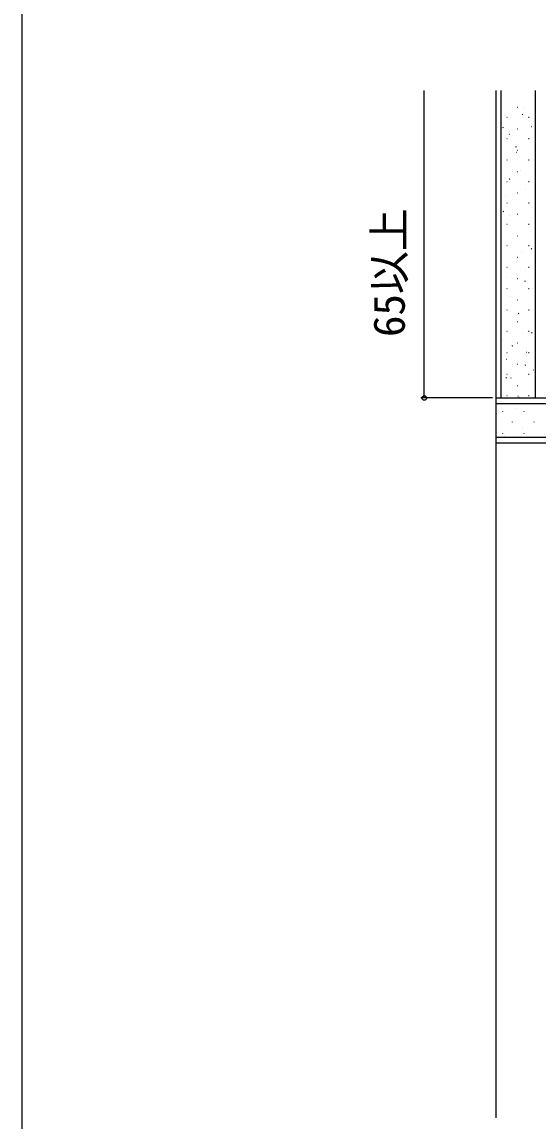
# Model space of a CAD drawing. Units: millimetres, scale not verified. Extents: x -525 to 525, y -784 to 780.
# Drawn here: x -524.9 to -380.9, y -463 to -156.1 of the extents above; entities that cross this region are included whole.
import ezdxf
from ezdxf.enums import TextEntityAlignment as Align

# ---------------------------------------------------------------- set-up
doc = ezdxf.new("R2010")
doc.units = ezdxf.units.MM
doc.header["$LTSCALE"] = 4
for name, color, linetype in [('0-7_YKK_D', 6, 'Continuous'), ('0-8_YKK_ZWAK', 7, 'Continuous'), ('0-9_YSS_K', 3, 'Continuous'), ('0-A_YSS_KE', 3, 'Continuous')]:
    doc.layers.add(name, color=color, linetype=linetype)
doc.styles.add('ＭＳ ゴシック', font='')
doc.styles.get('ＭＳ ゴシック').set_extended_font_data('MS Gothic')

msp = doc.modelspace()

# ---------------------------------------------------------------- linework, layer by layer
at = {"layer": '0-7_YKK_D'}
for p, q in [((-412.608, -261.121), (-412.608, -175.251)), ((-393.608, -261.121), (-413.608, -261.121))]:
    msp.add_line(p, q, dxfattribs=at)
msp.add_circle((-412.608, -261.121), 0.637, dxfattribs=at)
at = {"layer": '0-8_YKK_ZWAK'}
msp.add_line((-524.9, 746.5), (-524.9, -783.5), dxfattribs=at)
at = {"layer": '0-9_YSS_K'}
for p, q in [((-391.108, -261.121), (-391.108, -175.251)), ((-381.608, -175.251), (-381.608, -261.121)), ((-386.7, -179.94), (-386.6, -179.94)), ((-384.581, -180.302), (-384.563, -180.295)), ((-390.068, -182.244), (-390.049, -182.238)), ((-389.55, -182.69), (-389.45, -182.69)), ((-385.272, -182.021), (-385.105, -181.91)), ((-383.47, -182.69), (-383.37, -182.69)), ((-390.65, -185.581), (-390.484, -185.47)), ((-386.7, -185.92), (-386.6, -185.92)), ((-382.63, -185.292), (-382.611, -185.286)), ((-389.55, -188.67), (-389.45, -188.67)), ((-388.87, -187.502), (-388.851, -187.496)), ((-383.47, -188.67), (-383.37, -188.67)), ((-387.041, -191.027), (-386.874, -190.917)), ((-386.918, -192.493), (-386.899, -192.486)), ((-386.7, -191.9), (-386.6, -191.9)), ((-389.55, -194.65), (-389.45, -194.65)), ((-383.47, -194.65), (-383.37, -194.65)), ((-386.7, -197.88), (-386.6, -197.88)), ((-385.626, -197.717), (-385.607, -197.711)), ((-389.55, -200.63), (-389.45, -200.63)), ((-388.81, -200.033), (-388.643, -199.923)), ((-383.47, -200.63), (-383.37, -200.63)), ((-389.914, -204.918), (-389.895, -204.911)), ((-386.7, -203.86), (-386.6, -203.86)), ((-384.428, -202.975), (-384.409, -202.968)), ((-389.55, -206.61), (-389.45, -206.61)), ((-383.47, -206.61), (-383.37, -206.61)), ((-382.476, -207.966), (-382.457, -207.959)), ((-390.578, -209.04), (-390.412, -208.929)), ((-388.717, -210.176), (-388.698, -210.169)), ((-386.7, -209.84), (-386.6, -209.84)), ((-389.55, -212.59), (-389.45, -212.59)), ((-383.47, -212.59), (-383.37, -212.59)), ((-386.765, -215.166), (-386.746, -215.16)), ((-386.7, -215.82), (-386.6, -215.82)), ((-389.55, -218.57), (-389.45, -218.57)), ((-385.473, -220.391), (-385.454, -220.384)), ((-383.47, -218.57), (-383.37, -218.57)), ((-382.742, -219.524), (-382.575, -219.414)), ((-391.053, -222.367), (-391.034, -222.36)), ((-386.7, -221.8), (-386.6, -221.8)), ((-389.55, -224.55), (-389.45, -224.55)), ((-384.275, -225.648), (-384.256, -225.642)), ((-383.47, -224.55), (-383.37, -224.55)), ((-389.761, -227.591), (-389.742, -227.584)), ((-386.7, -227.78), (-386.6, -227.78)), ((-384.511, -228.531), (-384.344, -228.42)), ((-389.55, -230.53), (-389.45, -230.53)), ((-388.563, -232.849), (-388.544, -232.842)), ((-383.47, -230.53), (-383.37, -230.53)), ((-382.323, -230.639), (-382.304, -230.632)), ((-386.7, -233.76), (-386.6, -233.76)), ((-389.55, -236.51), (-389.45, -236.51)), ((-386.611, -237.84), (-386.593, -237.833)), ((-386.28, -237.537), (-386.113, -237.427)), ((-383.47, -236.51), (-383.37, -236.51)), ((-386.7, -239.74), (-386.6, -239.74)), ((-390.9, -245.04), (-390.881, -245.033)), ((-389.55, -242.49), (-389.45, -242.49)), ((-385.319, -243.064), (-385.3, -243.057)), ((-383.47, -242.49), (-383.37, -242.49)), ((-382.67, -242.983), (-382.503, -242.873)), ((-389.55, -248.47), (-389.45, -248.47)), ((-388.049, -246.543), (-387.882, -246.433)), ((-386.7, -245.72), (-386.6, -245.72)), ((-384.122, -248.322), (-384.103, -248.315)), ((-383.47, -248.47), (-383.37, -248.47)), ((-389.608, -250.264), (-389.589, -250.258)), ((-389.55, -254.45), (-389.45, -254.45)), ((-386.7, -251.7), (-386.6, -251.7)), ((-384.439, -251.99), (-384.272, -251.879)), ((-383.47, -254.45), (-383.37, -254.45)), ((-382.17, -253.312), (-382.151, -253.306)), ((-389.818, -255.55), (-389.651, -255.439)), ((-388.41, -255.522), (-388.391, -255.516)), ((-386.7, -257.68), (-386.6, -257.68)), ((-389.55, -260.43), (-389.45, -260.43)), ((-386.458, -260.513), (-386.439, -260.506)), ((-383.47, -260.43), (-383.37, -260.43)), ((-392.608, -262.621), (-262.608, -262.621)), ((-386.208, -260.996), (-386.041, -260.886)), ((-385.434, -262.869), (-385.544, -262.702)), ((-381.864, -262.899), (-381.871, -262.88)), ((-392.347, -265.389), (-392.353, -265.37)), ((-390.7, -265.02), (-390.7, -264.92)), ((-387.122, -264.097), (-387.129, -264.078)), ((-384.72, -265.02), (-384.72, -264.92)), ((-387.95, -267.87), (-387.95, -267.77)), ((-385.146, -269.677), (-385.153, -269.659)), ((-381.97, -267.87), (-381.97, -267.77)), ((-262.608, -272.121), (-392.608, -272.121)), ((-390.7, -271.1), (-390.7, -271)), ((-390.137, -271.629), (-390.143, -271.61)), ((-384.72, -271.1), (-384.72, -271)), ((-392.608, -273.621), (-392.608, -462.129))]:
    msp.add_line(p, q, dxfattribs=at)
at = {"layer": '0-A_YSS_KE'}
for p, q in [((-392.608, -175.251), (-392.608, -273.621)), ((-392.608, -261.121), (-263.108, -261.121)), ((-392.608, -273.621), (-262.608, -273.621))]:
    msp.add_line(p, q, dxfattribs=at)

# ---------------------------------------------------------------- texts
at = {"layer": '0-7_YKK_D', "style": 'ＭＳ ゴシック'}
msp.add_text('65以上', height=8.798, rotation=90, dxfattribs=at).set_placement((-415.404, -244.095), align=Align.BOTTOM_LEFT)

doc.saveas('drawing.dxf')
